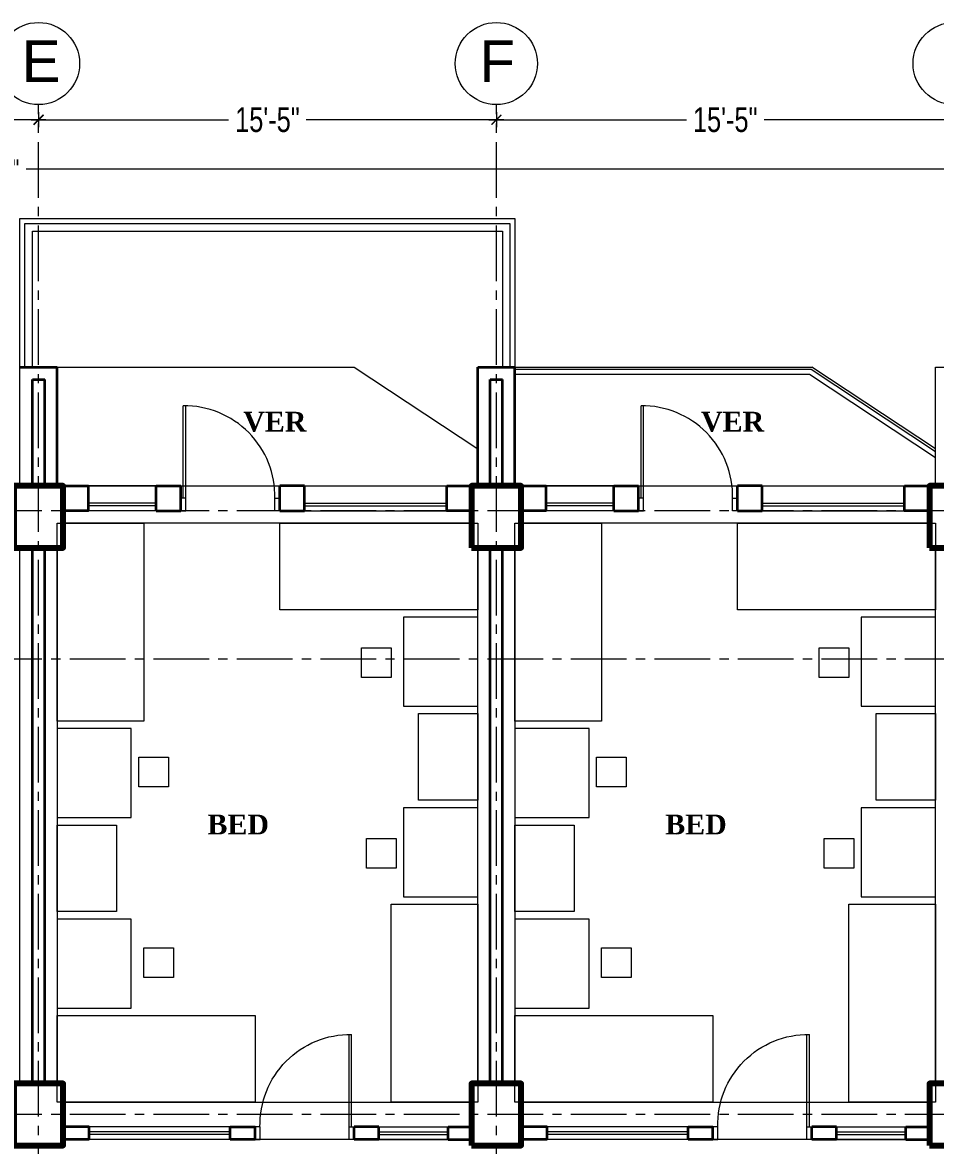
# Model space of a CAD drawing. Header units: feet. Extents: x 25261344 to 25389498, y 30010528 to 30074588.
# Drawn here: x 25366698.5 to 25367067.5, y 30072579.2 to 30073033 of the extents above; entities that cross this region are included whole.
import ezdxf

# ---------------------------------------------------------------- set-up
doc = ezdxf.new("R2010")
doc.units = ezdxf.units.FT
doc.header["$LTSCALE"] = 30
doc.header["$MEASUREMENT"] = 0
doc.header["$PDMODE"] = 32
doc.header["$PDSIZE"] = 15
doc.linetypes.add('CENTER2', pattern=[1.125, 0.75, -0.125, 0.125, -0.125])
doc.linetypes.add('DASHED', pattern=[0.75, 0.5, -0.25])
doc.layers.get('0').update_dxf_attribs({"lineweight": 5})
for name, color, linetype, lineweight in [('Column', 1, 'Continuous', 80), ('Dim-1', 7, 'Continuous', 9), ('Door', 32, 'Continuous', 5), ('Furnitures', 251, 'Continuous', 9), ('GRADE BEAM', 2, 'Continuous', 20), ('grid text', 252, 'CENTER2', 9), ('line 2', 7, 'Continuous', 13), ('rail', 224, 'Continuous', 9), ('TEXT', 7, 'Continuous', 18), ('WALL', 7, 'Continuous', 35), ('WIN', 142, 'Continuous', 20)]:
    doc.layers.add(name, color=color, linetype=linetype, lineweight=lineweight)
doc.styles.add('RomanS', font='swissl.ttf')
doc.styles.get("Standard").update_dxf_attribs({"font": 'timesbd.ttf'})
doc.styles.add('SWIS_LT', font='swisscl.ttf')
doc.dimstyles.new('dim-02', dxfattribs={"dimtxt": 8, "dimasz": 3, "dimexe": 3, "dimexo": 3, "dimgap": 2, "dimtad": 0, "dimdec": 0, "dimzin": 0, "dimdsep": 46, "dimlunit": 4, "dimtxsty": 'SWIS_LT', "dimblk": 'ARCHTICK', "dimcen": 2, "dimdle": 3, "dimclrd": 256, "dimclre": 256, "dimclrt": 256, "dimadec": 0, "dimazin": 0, "dimtfac": 1, "dimtdec": 0, "dimtix": 1, "dimtmove": 0, "dimatfit": 3, "dimfxl": 0, "dimfrac": 2, "dimtolj": 1, "dimtzin": 1, "dimlwd": -1, "dimarcsym": 0})

# ---------------------------------------------------------------- blocks, each defined once
blk = doc.blocks.new('FG')
at = {"layer": 'Door'}
for p, q in [((-2, -5), (-2, -42.39)), ((-1, -5), (-1, -42.39))]:
    blk.add_line(p, q, dxfattribs=at)
for points in [[(-40, 0), (-38, 0), (-38, -5), (-40, -5)], [(0, 0), (-2, 0), (-2, -5), (0, -5)]]:
    blk.add_lwpolyline(points, dxfattribs=at)
blk.add_arc((-1.44, -5.83), 36.57, 178.7054, 270.6905, dxfattribs=at)
blk = doc.blocks.new('_ArchTick')
at = {"color": 0, "linetype": 'ByBlock', "const_width": 0.15}
blk.add_lwpolyline([(-0.5, -0.5), (0.5, 0.5)], dxfattribs=at)
blk = doc.blocks.new('*D120')
for p, q in [((25360158.96, 30072993.65), (25360238.77, 30072993.65)), ((25360349.96, 30072993.65), (25360270.14, 30072993.65))]:
    blk.add_line(p, q)
at = {"lineweight": -2}
for p, q in [((25360161.96, 30072996.78), (25360161.96, 30072990.65)), ((25360346.96, 30072996.78), (25360346.96, 30072990.65))]:
    blk.add_line(p, q, dxfattribs=at)
at = {"layer": 'Defpoints', "color": 0}
for p in [(25360161.96, 30072999.78), (25360346.96, 30072999.78), (25360346.96, 30072993.65)]:
    blk.add_point(p, dxfattribs=at)
at = {"xscale": 4, "yscale": 4, "zscale": 4, "rotation": 180}
blk.add_blockref('_ArchTick', (25360161.96, 30072993.65), dxfattribs=at)
at = {"xscale": 4, "yscale": 4, "zscale": 4}
blk.add_blockref('_ArchTick', (25360346.96, 30072993.65), dxfattribs=at)
at = {"insert": (25360254.46, 30072993.65), "char_height": 10, "attachment_point": 5, "style": 'SWIS_LT'}
blk.add_mtext('\\A1;15\'-5"', dxfattribs=at)
blk = doc.blocks.new('*D125')
for p, q in [((25360343.96, 30072993.65), (25360423.77, 30072993.65)), ((25360534.96, 30072993.65), (25360455.14, 30072993.65))]:
    blk.add_line(p, q)
at = {"lineweight": -2}
for p, q in [((25360346.96, 30072996.78), (25360346.96, 30072990.65)), ((25360531.96, 30072996.78), (25360531.96, 30072990.65))]:
    blk.add_line(p, q, dxfattribs=at)
at = {"layer": 'Defpoints', "color": 0}
for p in [(25360346.96, 30072999.78), (25360531.96, 30072999.78), (25360531.96, 30072993.65)]:
    blk.add_point(p, dxfattribs=at)
at = {"xscale": 4, "yscale": 4, "zscale": 4, "rotation": 180}
blk.add_blockref('_ArchTick', (25360346.96, 30072993.65), dxfattribs=at)
at = {"xscale": 4, "yscale": 4, "zscale": 4}
blk.add_blockref('_ArchTick', (25360531.96, 30072993.65), dxfattribs=at)
at = {"insert": (25360439.46, 30072993.65), "char_height": 10, "attachment_point": 5, "style": 'SWIS_LT'}
blk.add_mtext('\\A1;15\'-5"', dxfattribs=at)
blk = doc.blocks.new('*D126')
for p, q in [((25360528.96, 30072993.65), (25360608.77, 30072993.65)), ((25360719.96, 30072993.65), (25360640.14, 30072993.65))]:
    blk.add_line(p, q)
at = {"lineweight": -2}
for p, q in [((25360531.96, 30072996.78), (25360531.96, 30072990.65)), ((25360716.96, 30072996.78), (25360716.96, 30072990.65))]:
    blk.add_line(p, q, dxfattribs=at)
at = {"layer": 'Defpoints', "color": 0}
for p in [(25360531.96, 30072999.78), (25360716.96, 30072999.78), (25360716.96, 30072993.65)]:
    blk.add_point(p, dxfattribs=at)
at = {"xscale": 4, "yscale": 4, "zscale": 4, "rotation": 180}
blk.add_blockref('_ArchTick', (25360531.96, 30072993.65), dxfattribs=at)
at = {"xscale": 4, "yscale": 4, "zscale": 4}
blk.add_blockref('_ArchTick', (25360716.96, 30072993.65), dxfattribs=at)
at = {"insert": (25360624.46, 30072993.65), "char_height": 10, "attachment_point": 5, "style": 'SWIS_LT'}
blk.add_mtext('\\A1;15\'-5"', dxfattribs=at)
blk = doc.blocks.new('*D161')
at = {"layer": 'Defpoints', "color": 0}
for p in [(25367411.5, 30072973.69), (25365957.5, 30072893.7), (25367411.5, 30072785.7)]:
    blk.add_point(p, dxfattribs=at)
at = {"layer": 'Dim-1', "lineweight": -2}
for p, q in [((25365957.5, 30072963.69), (25365957.5, 30072976.69)), ((25367411.5, 30072963.69), (25367411.5, 30072976.69))]:
    blk.add_line(p, q, dxfattribs=at)
at = {"layer": 'Dim-1'}
for p, q in [((25365954.5, 30072973.69), (25366669.05, 30072973.69)), ((25367414.5, 30072973.69), (25366699.95, 30072973.69))]:
    blk.add_line(p, q, dxfattribs=at)
at = {"layer": 'Dim-1', "xscale": 3, "yscale": 3, "zscale": 3, "rotation": 180}
blk.add_blockref('_ArchTick', (25365957.5, 30072973.69), dxfattribs=at)
at = {"layer": 'Dim-1', "xscale": 3, "yscale": 3, "zscale": 3}
blk.add_blockref('_ArchTick', (25367411.5, 30072973.69), dxfattribs=at)
at = {"layer": 'Dim-1', "insert": (25366684.5, 30072973.69), "char_height": 8, "attachment_point": 5, "style": 'SWIS_LT'}
blk.add_mtext('\\A1;121\'-2"', dxfattribs=at)
blk = doc.blocks.new('T B')
at = {"layer": 'GRADE BEAM'}
for points in [[(25352993.54, 30069446.57), (25353008.54, 30069446.57), (25353008.54, 30069398.57), (25352993.54, 30069398.57)], [(25353178.54, 30069446.57), (25353193.54, 30069446.57), (25353193.54, 30069398.57), (25353178.54, 30069398.57)], [(25353363.54, 30069446.57), (25353378.54, 30069446.57), (25353378.54, 30069398.57), (25353363.54, 30069398.57)], [(25353176.04, 30069398.57), (25353176.04, 30069383.57), (25353011.04, 30069383.57), (25353011.04, 30069398.57)], [(25353361.04, 30069398.57), (25353361.04, 30069383.57), (25353196.04, 30069383.57), (25353196.04, 30069398.57)], [(25352993.54, 30069373.57), (25353008.54, 30069373.57), (25353008.54, 30069157.07), (25352993.54, 30069157.07)], [(25353178.54, 30069373.57), (25353193.54, 30069373.57), (25353193.54, 30069157.07), (25353178.54, 30069157.07)], [(25353363.54, 30069373.57), (25353378.54, 30069373.57), (25353378.54, 30069157.07), (25353363.54, 30069157.07)], [(25353176.04, 30069149.57), (25353176.04, 30069134.57), (25353011.04, 30069134.57), (25353011.04, 30069149.57)], [(25353361.04, 30069149.57), (25353361.04, 30069134.57), (25353196.04, 30069134.57), (25353196.04, 30069149.57)]]:
    blk.add_lwpolyline(points, close=True, dxfattribs=at)
blk = doc.blocks.new('COL2')
at = {"layer": 'Column'}
for points in [[(717.5, -25), (737.5, -25), (737.5, 0), (717.5, 0)], [(902.5, -25), (922.5, -25), (922.5, 0), (902.5, 0)], [(1087.5, -25), (1107.5, -25), (1107.5, 0), (1087.5, 0)], [(717.5, -266.5), (737.5, -266.5), (737.5, -241.5), (717.5, -241.5)], [(902.5, -266.5), (922.5, -266.5), (922.5, -241.5), (902.5, -241.5)], [(1087.5, -266.5), (1107.5, -266.5), (1107.5, -241.5), (1087.5, -241.5)]]:
    blk.add_lwpolyline(points, close=True, dxfattribs=at)
at = {"layer": 'GRADE BEAM'}
blk.add_blockref('T B', (-25352273.54, -30069398.57), dxfattribs=at)
blk = doc.blocks.new('DGFGSDFG')
at = {"layer": 'grid text'}
for p, q in [((25360346.96, 30072118.41), (25360346.96, 30072999.78)), ((25360531.96, 30072118.41), (25360531.96, 30072999.78)), ((25361090.85, 30072835.7), (25359529.41, 30072835.7)), ((25361090.85, 30072775.7), (25359529.41, 30072775.7)), ((25361090.85, 30072591.7), (25359529.41, 30072591.7))]:
    blk.add_line(p, q, dxfattribs=at)
at = {"layer": 'grid text', "linetype": 'Continuous'}
for centre in [(25360346.96, 30073016.37), (25360531.96, 30073016.37), (25360716.96, 30073016.37)]:
    blk.add_circle(centre, 16.59, dxfattribs=at)
at = {"layer": 'grid text', "char_height": 16.842, "attachment_point": 1, "style": 'RomanS'}
for s, insert in [('{\\C256;E}', (25360340.15, 30073025.74)), ('{\\C256;F}', (25360525.15, 30073025.74))]:
    blk.add_mtext_dynamic_manual_height_columns(s, width=25.401, gutter_width=84.21, heights=[32.6], dxfattribs=dict(at, insert=insert))
for base, p1, p2, picture, middle in [((25360346.96, 30072993.65), (25360161.96, 30072999.78), (25360346.96, 30072999.78), '*D120', (25360254.46, 30072993.65)), ((25360531.96, 30072993.65), (25360346.96, 30072999.78), (25360531.96, 30072999.78), '*D125', (25360439.46, 30072993.65)), ((25360716.96, 30072993.65), (25360531.96, 30072999.78), (25360716.96, 30072999.78), '*D126', (25360624.46, 30072993.65))]:
    dim = blk.add_linear_dim(base=base, p1=p1, p2=p2, dimstyle='dim-02', override={"dimtxt": 10, "dimtmove": 1, "dimfxl": 10})
    dim.commit()
    dim.dimension.update_dxf_attribs({"geometry": picture, "text_midpoint": middle})

msp = doc.modelspace()

# ---------------------------------------------------------------- linework, layer by layer
msp.add_lwpolyline([(25366697.5, 30072893.7), (25366697.5, 30072953.7), (25366897.5, 30072953.7), (25366897.5, 30072892.7)])
at = {"layer": 'Furnitures'}
for points in [[(25366712.5, 30072750.7), (25366712.5, 30072830.7), (25366747.5, 30072830.7), (25366747.5, 30072750.7)], [(25366802.5, 30072830.7), (25366882.5, 30072830.7), (25366882.5, 30072795.7), (25366802.5, 30072795.7)], [(25366897.5, 30072750.7), (25366897.5, 30072830.7), (25366932.5, 30072830.7), (25366932.5, 30072750.7)], [(25366987.5, 30072830.7), (25367067.5, 30072830.7), (25367067.5, 30072795.7), (25366987.5, 30072795.7)], [(25366882.5, 30072792.7), (25366852.5, 30072792.7), (25366852.5, 30072756.7), (25366882.5, 30072756.7)], [(25367067.5, 30072792.7), (25367037.5, 30072792.7), (25367037.5, 30072756.7), (25367067.5, 30072756.7)], [(25366835.49, 30072780.31), (25366847.49, 30072780.31), (25366847.49, 30072768.31), (25366835.49, 30072768.31)], [(25367020.49, 30072780.31), (25367032.49, 30072780.31), (25367032.49, 30072768.31), (25367020.49, 30072768.31)], [(25366882.5, 30072718.7), (25366858.5, 30072718.7), (25366858.5, 30072753.7), (25366882.5, 30072753.7)], [(25367067.5, 30072718.7), (25367043.5, 30072718.7), (25367043.5, 30072753.7), (25367067.5, 30072753.7)], [(25366712.5, 30072711.7), (25366742.5, 30072711.7), (25366742.5, 30072747.7), (25366712.5, 30072747.7)], [(25366897.5, 30072711.7), (25366927.5, 30072711.7), (25366927.5, 30072747.7), (25366897.5, 30072747.7)], [(25366757.52, 30072724.08), (25366745.52, 30072724.08), (25366745.52, 30072736.08), (25366757.52, 30072736.08)], [(25366942.52, 30072724.08), (25366930.52, 30072724.08), (25366930.52, 30072736.08), (25366942.52, 30072736.08)], [(25366882.5, 30072715.7), (25366852.5, 30072715.7), (25366852.5, 30072679.7), (25366882.5, 30072679.7)], [(25367067.5, 30072715.7), (25367037.5, 30072715.7), (25367037.5, 30072679.7), (25367067.5, 30072679.7)], [(25366712.5, 30072708.7), (25366736.5, 30072708.7), (25366736.5, 30072673.7), (25366712.5, 30072673.7)], [(25366712.5, 30072708.7), (25366736.5, 30072708.7), (25366736.5, 30072673.7), (25366712.5, 30072673.7)], [(25366897.5, 30072708.7), (25366921.5, 30072708.7), (25366921.5, 30072673.7), (25366897.5, 30072673.7)], [(25366837.48, 30072703.31), (25366849.48, 30072703.31), (25366849.48, 30072691.31), (25366837.48, 30072691.31)], [(25367022.48, 30072703.31), (25367034.48, 30072703.31), (25367034.48, 30072691.31), (25367022.48, 30072691.31)], [(25366882.5, 30072676.7), (25366882.5, 30072596.7), (25366847.5, 30072596.7), (25366847.5, 30072676.7)], [(25367067.5, 30072676.7), (25367067.5, 30072596.7), (25367032.5, 30072596.7), (25367032.5, 30072676.7)], [(25366712.5, 30072634.7), (25366742.5, 30072634.7), (25366742.5, 30072670.7), (25366712.5, 30072670.7)], [(25366897.5, 30072634.7), (25366927.5, 30072634.7), (25366927.5, 30072670.7), (25366897.5, 30072670.7)], [(25366759.52, 30072647.08), (25366747.52, 30072647.08), (25366747.52, 30072659.08), (25366759.52, 30072659.08)], [(25366944.52, 30072647.08), (25366932.52, 30072647.08), (25366932.52, 30072659.08), (25366944.52, 30072659.08)], [(25366792.5, 30072596.7), (25366712.5, 30072596.7), (25366712.5, 30072631.7), (25366792.5, 30072631.7)], [(25366977.5, 30072596.7), (25366897.5, 30072596.7), (25366897.5, 30072631.7), (25366977.5, 30072631.7)]]:
    msp.add_lwpolyline(points, close=True, dxfattribs=at)
at = {"layer": 'line 2'}
for p in [(25366897.5, 30072893.7), (25367067.5, 30072860.7)]:
    msp.add_line(p, (25367017.5, 30072893.7), dxfattribs=at)
at = {"layer": 'line 2', "linetype": 'DASHED', "ltscale": 20}
msp.add_lwpolyline([(25366712.5, 30072893.7), (25366832.5, 30072893.7), (25366882.5, 30072860.7)], dxfattribs=at)
at = {"layer": 'rail'}
for p, q in [((25367017.2, 30072892.7), (25366897.5, 30072892.7)), ((25367016.6, 30072890.7), (25366897.5, 30072890.7)), ((25367067.5, 30072857.1), (25367016.6, 30072890.7)), ((25367067.5, 30072859.5), (25367017.2, 30072892.7))]:
    msp.add_line(p, q, dxfattribs=at)
for points in [[(25366699.5, 30072893.7), (25366699.5, 30072951.7), (25366895.5, 30072951.7), (25366895.5, 30072893.7)], [(25366702.5, 30072893.7), (25366702.5, 30072948.7), (25366892.5, 30072948.7), (25366892.5, 30072893.7)]]:
    msp.add_lwpolyline(points, dxfattribs=at)
at = {"layer": 'WALL', "ltscale": 10}
for p, q in [((25366697.5, 30072893.7), (25366712.5, 30072893.7)), ((25366712.5, 30072845.7), (25366712.5, 30072893.7)), ((25366882.5, 30072845.7), (25366882.5, 30072893.7)), ((25366882.5, 30072893.7), (25366897.5, 30072893.7)), ((25366897.5, 30072845.7), (25366897.5, 30072893.7)), ((25366702.5, 30072845.7), (25366702.5, 30072888.7)), ((25366702.5, 30072888.7), (25366707.5, 30072888.7)), ((25366707.5, 30072845.7), (25366707.5, 30072888.7)), ((25366887.5, 30072845.7), (25366887.5, 30072888.7)), ((25366887.5, 30072888.7), (25366892.5, 30072888.7)), ((25366892.5, 30072845.7), (25366892.5, 30072888.7)), ((25366752.5, 30072845.7), (25366762.5, 30072845.7)), ((25366802.5, 30072835.7), (25366802.5, 30072845.7)), ((25366812.5, 30072845.7), (25366802.5, 30072845.7)), ((25366812.5, 30072835.7), (25366812.5, 30072845.7)), ((25366937.5, 30072845.7), (25366947.5, 30072845.7)), ((25366987.5, 30072835.7), (25366987.5, 30072845.7)), ((25366997.5, 30072845.7), (25366987.5, 30072845.7)), ((25366997.5, 30072835.7), (25366997.5, 30072845.7)), ((25366752.5, 30072835.7), (25366762.5, 30072835.7)), ((25366802.5, 30072835.7), (25366812.5, 30072835.7)), ((25366937.5, 30072835.7), (25366947.5, 30072835.7)), ((25366987.5, 30072835.7), (25366997.5, 30072835.7)), ((25366702.5, 30072604.2), (25366702.5, 30072820.7)), ((25366707.5, 30072604.2), (25366707.5, 30072820.7)), ((25366887.5, 30072604.2), (25366887.5, 30072820.7)), ((25366892.5, 30072604.2), (25366892.5, 30072820.7)), ((25366725.5, 30072586.7), (25366715, 30072586.7)), ((25366725.5, 30072581.7), (25366725.5, 30072586.7)), ((25366782.5, 30072581.7), (25366782.5, 30072586.7)), ((25366782.5, 30072586.7), (25366792.5, 30072586.7)), ((25366792.5, 30072581.7), (25366792.5, 30072586.7)), ((25366842.5, 30072586.7), (25366832.5, 30072586.7)), ((25366870.5, 30072586.7), (25366880, 30072586.7)), ((25366910.5, 30072586.7), (25366900, 30072586.7)), ((25366910.5, 30072581.7), (25366910.5, 30072586.7)), ((25366967.5, 30072581.7), (25366967.5, 30072586.7)), ((25366967.5, 30072586.7), (25366977.5, 30072586.7)), ((25366977.5, 30072581.7), (25366977.5, 30072586.7)), ((25367027.5, 30072586.7), (25367017.5, 30072586.7)), ((25367055.5, 30072586.7), (25367065, 30072586.7)), ((25366725.5, 30072581.7), (25366715, 30072581.7)), ((25366792.5, 30072581.7), (25366782.5, 30072581.7)), ((25366842.5, 30072581.7), (25366832.5, 30072581.7)), ((25366870.5, 30072581.7), (25366880, 30072581.7)), ((25366910.5, 30072581.7), (25366900, 30072581.7)), ((25366977.5, 30072581.7), (25366967.5, 30072581.7)), ((25367027.5, 30072581.7), (25367017.5, 30072581.7)), ((25367055.5, 30072581.7), (25367065, 30072581.7))]:
    msp.add_line(p, q, dxfattribs=at)
for points in [[(25366715, 30072845.7), (25366725, 30072845.7), (25366725, 30072835.7), (25366715, 30072835.7)], [(25366870, 30072845.7), (25366880, 30072845.7), (25366880, 30072835.7), (25366870, 30072835.7)], [(25366900, 30072845.7), (25366910, 30072845.7), (25366910, 30072835.7), (25366900, 30072835.7)], [(25367055, 30072845.7), (25367065, 30072845.7), (25367065, 30072835.7), (25367055, 30072835.7)]]:
    msp.add_lwpolyline(points, close=True, dxfattribs=at)
for points in [[(25366752.5, 30072835.7), (25366752.5, 30072845.7)], [(25366762.5, 30072835.7), (25366762.5, 30072845.7)], [(25366937.5, 30072835.7), (25366937.5, 30072845.7)], [(25366947.5, 30072835.7), (25366947.5, 30072845.7)], [(25366832.5, 30072581.7), (25366832.5, 30072586.7)], [(25366842.5, 30072581.7), (25366842.5, 30072586.7)], [(25366870.5, 30072581.7), (25366870.5, 30072586.7)], [(25367017.5, 30072581.7), (25367017.5, 30072586.7)], [(25367027.5, 30072581.7), (25367027.5, 30072586.7)], [(25367055.5, 30072581.7), (25367055.5, 30072586.7)]]:
    msp.add_lwpolyline(points, dxfattribs=at)
at = {"layer": 'WIN'}
for p, q in [((25366752.5, 30072845.7), (25366722.5, 30072845.7)), ((25366812.5, 30072845.7), (25366872.5, 30072845.7)), ((25366937.5, 30072845.7), (25366907.5, 30072845.7)), ((25366997.5, 30072845.7), (25367057.5, 30072845.7)), ((25366752.5, 30072838.7), (25366725, 30072838.7)), ((25366812.5, 30072838.7), (25366870, 30072838.7)), ((25366937.5, 30072838.7), (25366910, 30072838.7)), ((25366997.5, 30072838.7), (25367055, 30072838.7)), ((25366752.5, 30072835.7), (25366722.5, 30072835.7)), ((25366752.5, 30072837.7), (25366725, 30072837.7)), ((25366812.5, 30072837.7), (25366870, 30072837.7)), ((25366812.5, 30072835.7), (25366872.5, 30072835.7)), ((25366937.5, 30072835.7), (25366907.5, 30072835.7)), ((25366937.5, 30072837.7), (25366910, 30072837.7)), ((25366997.5, 30072837.7), (25367055, 30072837.7)), ((25366997.5, 30072835.7), (25367057.5, 30072835.7)), ((25366782.5, 30072586.7), (25366725.5, 30072586.7)), ((25366782.5, 30072584.7), (25366725.5, 30072584.7)), ((25366842.5, 30072586.7), (25366870.5, 30072586.7)), ((25366842.5, 30072584.7), (25366870.5, 30072584.7)), ((25366967.5, 30072586.7), (25366910.5, 30072586.7)), ((25366967.5, 30072584.7), (25366910.5, 30072584.7)), ((25367027.5, 30072586.7), (25367055.5, 30072586.7)), ((25367027.5, 30072584.7), (25367055.5, 30072584.7)), ((25366782.5, 30072583.7), (25366725.5, 30072583.7)), ((25366782.5, 30072581.7), (25366725.5, 30072581.7)), ((25366842.5, 30072583.7), (25366870.5, 30072583.7)), ((25366842.5, 30072581.7), (25366870.5, 30072581.7)), ((25366967.5, 30072583.7), (25366910.5, 30072583.7)), ((25366967.5, 30072581.7), (25366910.5, 30072581.7)), ((25367027.5, 30072583.7), (25367055.5, 30072583.7)), ((25367027.5, 30072581.7), (25367055.5, 30072581.7))]:
    msp.add_line(p, q, dxfattribs=at)

# ---------------------------------------------------------------- block references
msp.add_blockref('DGFGSDFG', (6358.05, 0))
at = {"layer": 'Dim-1'}
msp.add_blockref('COL2', (25365977.5, 30072845.7), dxfattribs=at)
at = {"layer": 'Door', "color": 2, "rotation": 180}
for p in [(25366762.5, 30072835.7), (25366947.5, 30072835.7)]:
    msp.add_blockref('FG', p, dxfattribs=at)
at = {"layer": 'Door', "color": 2, "xscale": -1, "rotation": 180}
for p in [(25366832.5, 30072581.7), (25367017.5, 30072581.7)]:
    msp.add_blockref('FG', p, dxfattribs=at)

# ---------------------------------------------------------------- texts
at = {"layer": 'TEXT', "ltscale": 10, "char_height": 8, "width": 179.7812, "attachment_point": 7}
for s, insert in [('VER', (25366787.74, 30072867.49)), ('VER', (25366972.74, 30072867.49)), ('BED', (25366773.27, 30072704.87)), ('BED', (25366958.27, 30072704.87))]:
    msp.add_mtext(s, dxfattribs=dict(at, insert=insert))

# ---------------------------------------------------------------- dimensions: what is measured, and where the dimension line sits
at = {"layer": 'Dim-1'}
dim = msp.add_linear_dim(base=(25367411.5, 30072973.69), p1=(25365957.5, 30072893.7), p2=(25367411.5, 30072785.7), dimstyle='dim-02', override={"dimtxt": 8, "dimfxl": 10}, dxfattribs=at)
dim.commit()
dim.dimension.update_dxf_attribs({"geometry": '*D161', "text_midpoint": (25366684.5, 30072973.69)})

doc.saveas('drawing.dxf')
